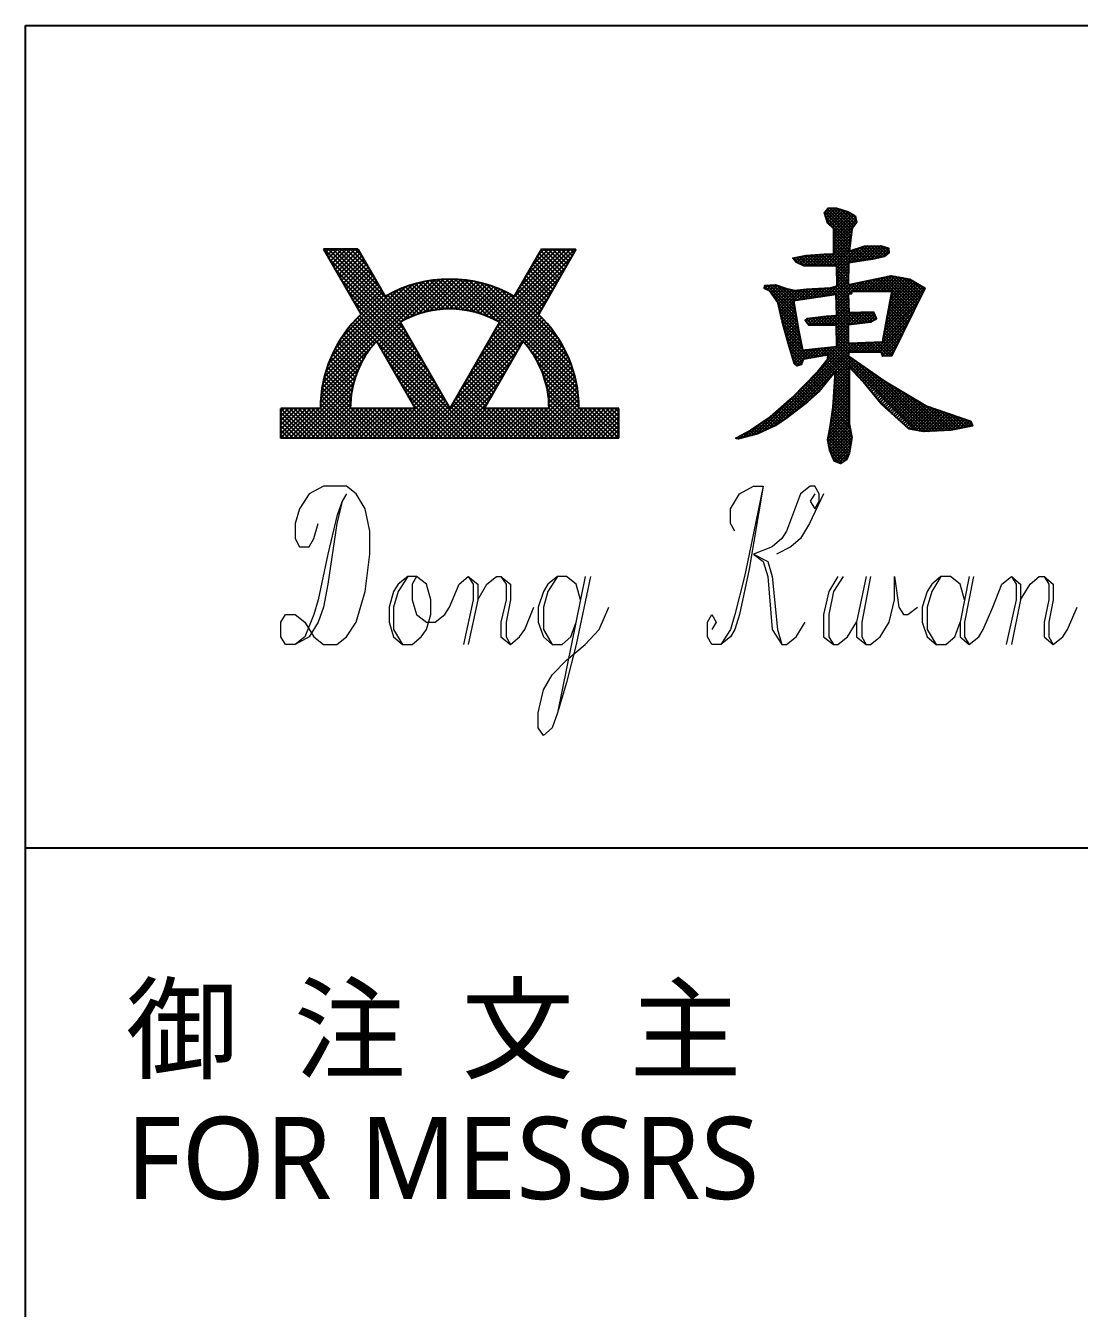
# Model space of a CAD drawing. Extents: x -58 to 229, y -23 to 183.
# Drawn here: x -48 to -15.96, y 136 to 175 of the extents above; entities that cross this region are included whole.
import ezdxf

# ---------------------------------------------------------------- set-up
doc = ezdxf.new("R2010")
doc.units = 0
doc.header["$LTSCALE"] = 0.25
doc.styles.add('한글', font='malgun.ttf')

msp = doc.modelspace()

# ---------------------------------------------------------------- linework, layer by layer
at = {"color": 7, "linetype": 'Continuous'}
for p, q in [((-48, 175), (219, 175)), ((-48, -15), (-48, 175))]:
    msp.add_line(p, q, dxfattribs=at)
at = {"color": 4, "ltscale": 100}
for p, q in [((-22.914, 168.529), (-23.702, 169.317)), ((-23.701, 169.308), (-23.563, 169.447)), ((-23.679, 169.234), (-23.466, 169.447)), ((-22.903, 168.615), (-23.658, 169.37)), ((-23.657, 169.159), (-23.369, 169.447)), ((-23.635, 169.084), (-23.289, 169.43)), ((-22.892, 168.701), (-23.615, 169.423)), ((-23.613, 169.01), (-23.215, 169.408)), ((-23.569, 168.957), (-23.14, 169.385)), ((-22.882, 168.787), (-23.541, 169.447)), ((-23.519, 168.91), (-23.066, 169.363)), ((-23.469, 168.863), (-22.991, 169.341)), ((-22.851, 168.853), (-23.445, 169.447)), ((-23.428, 168.807), (-22.928, 169.307)), ((-23.428, 168.71), (-22.866, 169.273)), ((-22.811, 168.909), (-23.348, 169.447)), ((-22.77, 168.966), (-23.211, 169.407)), ((-22.737, 169.03), (-23.073, 169.365)), ((-22.758, 169.147), (-22.905, 169.294)), ((-22.925, 168.443), (-23.664, 169.182)), ((-22.935, 168.357), (-23.623, 169.044)), ((-23.428, 168.613), (-22.804, 169.238)), ((-23.428, 168.516), (-22.764, 169.181)), ((-23.428, 168.42), (-22.749, 169.099)), ((-23.428, 168.323), (-22.735, 169.016)), ((-23.766, 167.695), (-22.911, 168.549)), ((-23.428, 168.226), (-22.884, 168.771)), ((-22.946, 168.271), (-23.428, 168.753)), ((-23.428, 168.129), (-22.898, 168.66)), ((-22.957, 168.185), (-23.428, 168.656)), ((-22.699, 167.83), (-23.428, 168.559)), ((-22.783, 167.817), (-23.428, 168.463)), ((-38.944, 168.201), (-37.802, 166.222)), ((-37.897, 168.201), (-38.944, 168.201)), ((-36.492, 165.767), (-38.926, 168.201)), ((-38.884, 168.096), (-38.779, 168.201)), ((-38.835, 168.011), (-38.645, 168.201)), ((-36.589, 165.998), (-38.792, 168.201)), ((-38.786, 167.927), (-38.512, 168.201)), ((-38.737, 167.842), (-38.378, 168.201)), ((-38.688, 167.757), (-38.244, 168.201)), ((-36.502, 166.045), (-38.659, 168.201)), ((-38.639, 167.673), (-38.111, 168.201)), ((-38.59, 167.588), (-37.977, 168.201)), ((-38.541, 167.503), (-37.878, 168.167)), ((-36.413, 166.089), (-38.525, 168.201)), ((-38.493, 167.418), (-37.829, 168.082)), ((-37.222, 167.031), (-38.391, 168.201)), ((-37.404, 167.347), (-38.258, 168.201)), ((-37.587, 167.663), (-38.124, 168.201)), ((-37.769, 167.979), (-37.991, 168.201)), ((-37.897, 168.201), (-37.07, 166.768)), ((-33.806, 166.094), (-31.698, 168.201)), ((-33.716, 166.049), (-31.565, 168.201)), ((-33.698, 165.8), (-31.298, 168.201)), ((-33.629, 166.003), (-31.431, 168.201)), ((-32.312, 168.201), (-33.14, 166.768)), ((-32.968, 167.064), (-31.832, 168.201)), ((-32.786, 167.381), (-31.966, 168.201)), ((-32.603, 167.697), (-32.099, 168.201)), ((-32.421, 168.013), (-32.233, 168.201)), ((-31.265, 168.201), (-32.407, 166.222)), ((-31.722, 167.41), (-32.386, 168.073)), ((-31.673, 167.494), (-32.337, 168.158)), ((-32.312, 168.201), (-31.265, 168.201)), ((-31.624, 167.579), (-32.246, 168.201)), ((-31.575, 167.664), (-32.113, 168.201)), ((-31.526, 167.748), (-31.979, 168.201)), ((-31.477, 167.833), (-31.845, 168.201)), ((-31.429, 167.918), (-31.712, 168.201)), ((-31.38, 168.002), (-31.578, 168.201)), ((-31.331, 168.087), (-31.445, 168.201)), ((-31.282, 168.172), (-31.311, 168.201)), ((-23.67, 167.694), (-22.925, 168.439)), ((-23.574, 167.693), (-22.939, 168.328)), ((-23.479, 167.692), (-22.953, 168.218)), ((-22.866, 167.803), (-23.428, 168.366)), ((-22.949, 167.79), (-23.428, 168.269)), ((-22.975, 167.719), (-23.428, 168.172)), ((-22.977, 167.624), (-23.428, 168.075)), ((-23.383, 167.69), (-22.913, 168.16)), ((-23.332, 167.645), (-22.768, 168.209)), ((-23.33, 167.55), (-22.623, 168.257)), ((-23.328, 167.455), (-22.484, 168.3)), ((-22.616, 167.844), (-22.928, 168.155)), ((-22.887, 167.8), (-22.384, 168.302)), ((-22.533, 167.858), (-22.855, 168.18)), ((-22.45, 167.871), (-22.782, 168.204)), ((-22.771, 167.819), (-22.285, 168.304)), ((-22.367, 167.885), (-22.71, 168.228)), ((-22.655, 167.838), (-22.186, 168.307)), ((-22.284, 167.899), (-22.637, 168.252)), ((-22.202, 167.914), (-22.565, 168.276)), ((-22.539, 167.857), (-22.087, 168.309)), ((-22.122, 167.93), (-22.491, 168.3)), ((-22.424, 167.876), (-21.989, 168.31)), ((-22.042, 167.947), (-22.396, 168.302)), ((-22.308, 167.895), (-21.916, 168.287)), ((-21.961, 167.964), (-22.302, 168.304)), ((-21.887, 167.986), (-22.207, 168.306)), ((-22.189, 167.916), (-21.842, 168.264)), ((-21.834, 168.03), (-22.113, 168.309)), ((-22.067, 167.942), (-21.769, 168.24)), ((-21.781, 168.074), (-22.018, 168.311)), ((-21.945, 167.967), (-21.759, 168.153)), ((-21.759, 168.148), (-21.889, 168.278)), ((-36.309, 165.451), (-38.787, 167.928)), ((-38.444, 167.334), (-37.78, 167.998)), ((-38.395, 167.249), (-37.731, 167.913)), ((-38.346, 167.164), (-37.682, 167.828)), ((-38.297, 167.08), (-37.633, 167.744)), ((-33.881, 165.484), (-31.403, 167.962)), ((-31.918, 167.071), (-32.581, 167.735)), ((-31.869, 167.155), (-32.533, 167.819)), ((-31.82, 167.24), (-32.484, 167.904)), ((-31.771, 167.325), (-32.435, 167.989)), ((-24.475, 167.767), (-24.643, 167.935)), ((-24.636, 167.889), (-24.577, 167.948)), ((-24.59, 167.838), (-24.455, 167.973)), ((-24.313, 167.702), (-24.563, 167.951)), ((-24.536, 167.796), (-24.333, 167.999)), ((-24.215, 167.7), (-24.482, 167.968)), ((-24.47, 167.765), (-24.22, 168.016)), ((-24.405, 167.734), (-24.116, 168.022)), ((-24.117, 167.699), (-24.402, 167.984)), ((-24.34, 167.702), (-24.013, 168.029)), ((-24.019, 167.698), (-24.322, 168.001)), ((-24.244, 167.701), (-23.909, 168.036)), ((-23.921, 167.697), (-24.238, 168.014)), ((-24.148, 167.7), (-23.805, 168.043)), ((-23.823, 167.696), (-24.148, 168.02)), ((-23.725, 167.695), (-24.057, 168.026)), ((-24.053, 167.698), (-23.703, 168.048)), ((-23.627, 167.693), (-23.966, 168.032)), ((-23.957, 167.697), (-23.606, 168.048)), ((-23.529, 167.692), (-23.875, 168.038)), ((-23.861, 167.696), (-23.509, 168.048)), ((-23.431, 167.691), (-23.784, 168.044)), ((-22.982, 167.339), (-23.692, 168.048)), ((-22.98, 167.434), (-23.595, 168.048)), ((-22.979, 167.529), (-23.498, 168.048)), ((-23.326, 167.36), (-22.975, 167.711)), ((-36.127, 165.135), (-38.604, 167.612)), ((-35.944, 164.819), (-38.422, 167.296)), ((-38.248, 166.995), (-37.584, 167.659)), ((-38.199, 166.91), (-37.535, 167.574)), ((-38.15, 166.826), (-37.486, 167.489)), ((-38.101, 166.741), (-37.437, 167.405)), ((-38.052, 166.656), (-37.389, 167.32)), ((-36.554, 166.017), (-35.281, 167.29)), ((-36.294, 166.143), (-35.144, 167.294)), ((-36.078, 166.226), (-35.011, 167.293)), ((-34.153, 166.233), (-35.212, 167.293)), ((-33.939, 166.154), (-35.08, 167.294)), ((-33.686, 166.033), (-34.943, 167.291)), ((-34.246, 164.852), (-31.768, 167.329)), ((-34.063, 165.168), (-31.586, 167.646)), ((-32.162, 166.647), (-32.826, 167.311)), ((-32.113, 166.732), (-32.777, 167.396)), ((-32.064, 166.817), (-32.728, 167.481)), ((-32.015, 166.901), (-32.679, 167.565)), ((-31.966, 166.986), (-32.63, 167.65)), ((-23.604, 166.792), (-22.981, 167.415)), ((-23.49, 166.809), (-22.982, 167.317)), ((-22.984, 167.244), (-23.331, 167.591)), ((-22.985, 167.148), (-23.329, 167.492)), ((-22.863, 166.929), (-23.327, 167.393)), ((-22.884, 166.853), (-23.325, 167.294)), ((-23.324, 167.265), (-22.977, 167.613)), ((-23.322, 167.171), (-22.979, 167.514)), ((-22.499, 166.929), (-22.132, 167.296)), ((-22.403, 166.929), (-22.009, 167.322)), ((-22.306, 166.929), (-21.887, 167.348)), ((-22.209, 166.929), (-21.764, 167.374)), ((-21.798, 166.929), (-22.159, 167.29)), ((-22.112, 166.929), (-21.655, 167.386)), ((-21.701, 166.929), (-22.08, 167.307)), ((-22.015, 166.929), (-21.572, 167.372)), ((-20.999, 166.324), (-22, 167.324)), ((-20.967, 166.388), (-21.92, 167.341)), ((-21.919, 166.929), (-21.489, 167.358)), ((-20.935, 166.453), (-21.84, 167.358)), ((-21.822, 166.929), (-21.407, 167.344)), ((-20.903, 166.518), (-21.76, 167.375)), ((-21.725, 166.929), (-21.324, 167.33)), ((-21.684, 166.777), (-21.158, 167.302)), ((-20.871, 166.583), (-21.679, 167.39)), ((-21.661, 166.896), (-21.241, 167.316)), ((-20.839, 166.647), (-21.562, 167.371)), ((-20.807, 166.712), (-21.445, 167.351)), ((-20.775, 166.777), (-21.329, 167.331)), ((-20.743, 166.842), (-21.212, 167.311)), ((-39.007, 163.832), (-35.572, 167.266)), ((-38.985, 163.987), (-35.728, 167.244)), ((-38.955, 164.151), (-35.891, 167.215)), ((-38.916, 164.324), (-36.064, 167.175)), ((-38.864, 164.509), (-36.249, 167.124)), ((-38.797, 164.709), (-36.45, 167.057)), ((-38.708, 164.931), (-36.672, 166.968)), ((-35.762, 164.502), (-38.239, 166.98)), ((-38.004, 166.571), (-37.34, 167.235)), ((-37.955, 166.487), (-37.291, 167.151)), ((-37.906, 166.402), (-37.242, 167.066)), ((-37.857, 166.317), (-37.193, 166.981)), ((-37.319, 165.386), (-35.424, 167.281)), ((-36.031, 166.242), (-36.731, 166.942)), ((-35.929, 166.273), (-36.639, 166.982)), ((-35.823, 166.301), (-36.544, 167.021)), ((-35.714, 166.325), (-36.447, 167.058)), ((-35.601, 166.346), (-36.348, 167.092)), ((-35.485, 166.363), (-36.246, 167.125)), ((-35.364, 166.376), (-36.143, 167.154)), ((-35.239, 166.384), (-36.037, 167.182)), ((-35.108, 166.387), (-35.928, 167.207)), ((-35.886, 166.284), (-34.883, 167.288)), ((-34.972, 166.384), (-35.816, 167.229)), ((-35.711, 166.326), (-34.758, 167.279)), ((-34.828, 166.374), (-35.702, 167.248)), ((-34.677, 166.357), (-35.585, 167.265)), ((-35.549, 166.354), (-34.637, 167.266)), ((-34.516, 166.329), (-35.464, 167.278)), ((-35.397, 166.373), (-34.519, 167.25)), ((-34.343, 166.289), (-35.34, 167.287)), ((-35.252, 166.384), (-34.405, 167.231)), ((-35.115, 166.387), (-34.293, 167.209)), ((-34.984, 166.385), (-34.184, 167.185)), ((-34.858, 166.377), (-34.078, 167.157)), ((-32.896, 165.377), (-34.801, 167.282)), ((-34.737, 166.365), (-33.974, 167.128)), ((-31.201, 163.816), (-34.653, 167.268)), ((-34.62, 166.348), (-33.872, 167.096)), ((-34.507, 166.327), (-33.773, 167.061)), ((-31.222, 163.97), (-34.499, 167.247)), ((-34.428, 164.536), (-31.951, 167.013)), ((-34.398, 166.303), (-33.676, 167.025)), ((-31.251, 164.133), (-34.336, 167.218)), ((-34.291, 166.276), (-33.581, 166.986)), ((-34.189, 166.245), (-33.488, 166.946)), ((-31.289, 164.305), (-34.164, 167.18)), ((-34.089, 166.211), (-33.397, 166.903)), ((-31.339, 164.488), (-33.981, 167.13)), ((-31.404, 164.687), (-33.782, 167.065)), ((-31.49, 164.907), (-33.562, 166.979)), ((-32.358, 166.308), (-33.022, 166.972)), ((-32.309, 166.393), (-32.973, 167.057)), ((-32.26, 166.478), (-32.924, 167.142)), ((-32.211, 166.563), (-32.875, 167.226)), ((-25.396, 166.945), (-25.525, 167.074)), ((-25.522, 167.004), (-25.418, 167.108)), ((-24.577, 166.224), (-25.46, 167.106)), ((-25.456, 166.973), (-25.317, 167.112)), ((-25.389, 166.942), (-25.216, 167.115)), ((-24.597, 166.34), (-25.367, 167.11)), ((-24.557, 166.107), (-25.353, 166.903)), ((-25.344, 166.891), (-25.139, 167.096)), ((-25.304, 166.834), (-25.066, 167.072)), ((-24.617, 166.457), (-25.273, 167.113)), ((-25.264, 166.777), (-24.994, 167.048)), ((-25.224, 166.721), (-24.921, 167.024)), ((-25.184, 166.664), (-24.848, 167)), ((-24.637, 166.574), (-25.17, 167.107)), ((-25.144, 166.608), (-24.769, 166.982)), ((-25.109, 166.545), (-24.689, 166.965)), ((-25.092, 166.466), (-24.609, 166.948)), ((-25.074, 166.387), (-24.501, 166.96)), ((-25.057, 166.307), (-24.393, 166.971)), ((-24.61, 166.643), (-25.025, 167.058)), ((-24.525, 166.656), (-24.88, 167.01)), ((-24.441, 166.668), (-24.751, 166.978)), ((-24.357, 166.681), (-24.628, 166.952)), ((-24.626, 166.641), (-24.286, 166.981)), ((-24.273, 166.693), (-24.536, 166.956)), ((-24.513, 166.658), (-24.181, 166.989)), ((-24.188, 166.706), (-24.448, 166.965)), ((-24.399, 166.675), (-24.078, 166.996)), ((-24.104, 166.718), (-24.36, 166.974)), ((-24.285, 166.691), (-23.974, 167.003)), ((-24.02, 166.731), (-24.272, 166.983)), ((-23.935, 166.743), (-24.181, 166.989)), ((-24.172, 166.708), (-23.871, 167.009)), ((-23.851, 166.756), (-24.09, 166.995)), ((-24.058, 166.725), (-23.767, 167.016)), ((-23.767, 166.768), (-23.999, 167.001)), ((-23.945, 166.742), (-23.664, 167.023)), ((-23.682, 166.781), (-23.909, 167.007)), ((-23.831, 166.759), (-23.56, 167.029)), ((-23.598, 166.793), (-23.818, 167.013)), ((-23.514, 166.806), (-23.727, 167.019)), ((-23.717, 166.775), (-23.437, 167.056)), ((-23.429, 166.818), (-23.636, 167.025)), ((-22.964, 166.45), (-23.545, 167.03)), ((-22.967, 166.55), (-23.465, 167.047)), ((-22.97, 166.649), (-23.391, 167.07)), ((-23.377, 166.826), (-22.984, 167.218)), ((-23.348, 166.758), (-22.986, 167.12)), ((-23.346, 166.663), (-22.868, 167.141)), ((-23.344, 166.568), (-22.745, 167.167)), ((-22.976, 166.849), (-23.323, 167.196)), ((-22.973, 166.749), (-23.321, 167.097)), ((-22.962, 166.853), (-22.623, 167.193)), ((-22.766, 166.929), (-22.959, 167.122)), ((-22.669, 166.929), (-22.879, 167.139)), ((-22.572, 166.929), (-22.799, 167.156)), ((-22.79, 166.929), (-22.5, 167.219)), ((-22.475, 166.929), (-22.719, 167.172)), ((-22.693, 166.929), (-22.377, 167.245)), ((-22.379, 166.929), (-22.639, 167.189)), ((-22.596, 166.929), (-22.255, 167.27)), ((-22.282, 166.929), (-22.559, 167.206)), ((-22.185, 166.929), (-22.479, 167.223)), ((-22.088, 166.929), (-22.399, 167.24)), ((-21.991, 166.929), (-22.319, 167.257)), ((-21.895, 166.929), (-22.239, 167.274)), ((-21.866, 165.82), (-20.661, 167.025)), ((-21.843, 165.94), (-20.722, 167.06)), ((-21.82, 166.059), (-20.783, 167.096)), ((-21.797, 166.179), (-20.844, 167.132)), ((-21.775, 166.298), (-20.905, 167.168)), ((-21.752, 166.418), (-20.966, 167.204)), ((-21.729, 166.538), (-21.027, 167.24)), ((-21.706, 166.657), (-21.088, 167.276)), ((-20.711, 166.907), (-21.07, 167.265)), ((-20.679, 166.971), (-20.834, 167.126)), ((-38.586, 165.188), (-36.928, 166.845)), ((-38.397, 165.51), (-37.095, 166.812)), ((-35.579, 164.186), (-38.057, 166.664)), ((-37.808, 166.233), (-37.144, 166.897)), ((-36.322, 166.131), (-36.998, 166.808)), ((-36.228, 166.171), (-36.911, 166.854)), ((-36.131, 166.208), (-36.822, 166.899)), ((-34.611, 164.22), (-32.133, 166.697)), ((-33.992, 166.175), (-33.307, 166.859)), ((-33.897, 166.136), (-33.22, 166.813)), ((-31.608, 165.158), (-33.31, 166.861)), ((-31.787, 165.471), (-33.119, 166.803)), ((-32.407, 166.224), (-33.07, 166.888)), ((-24.538, 165.991), (-25.114, 166.567)), ((-25.039, 166.228), (-24.645, 166.622)), ((-25.021, 166.149), (-24.631, 166.539)), ((-23.626, 165.899), (-22.968, 166.557)), ((-22.961, 166.35), (-23.347, 166.736)), ((-22.659, 165.951), (-23.346, 166.638)), ((-22.745, 165.94), (-23.344, 166.539)), ((-23.343, 166.473), (-22.976, 166.839)), ((-23.341, 166.378), (-22.973, 166.745)), ((-23.339, 166.283), (-22.97, 166.651)), ((-21.911, 165.581), (-20.833, 166.659)), ((-21.889, 165.7), (-20.738, 166.851)), ((-21.159, 166), (-21.724, 166.565)), ((-21.127, 166.064), (-21.708, 166.646)), ((-21.095, 166.129), (-21.693, 166.727)), ((-21.063, 166.194), (-21.677, 166.809)), ((-21.031, 166.259), (-21.662, 166.89)), ((-35.397, 163.87), (-37.874, 166.348)), ((-35.214, 163.554), (-37.843, 166.183)), ((-35.972, 162.457), (-32.306, 166.123)), ((-34.976, 163.587), (-32.374, 166.19)), ((-34.793, 163.904), (-32.316, 166.381)), ((-24.518, 165.874), (-25.087, 166.443)), ((-24.498, 165.757), (-25.059, 166.318)), ((-24.474, 165.637), (-25.031, 166.194)), ((-25.004, 166.07), (-24.617, 166.457)), ((-24.985, 165.992), (-24.603, 166.374)), ((-24.964, 165.916), (-24.589, 166.291)), ((-24.943, 165.84), (-24.575, 166.209)), ((-24.923, 165.764), (-24.561, 166.126)), ((-24.193, 165.912), (-23.979, 166.127)), ((-24.11, 165.899), (-23.869, 166.14)), ((-24.014, 165.899), (-23.758, 166.154)), ((-23.768, 165.899), (-23.994, 166.125)), ((-23.917, 165.899), (-23.648, 166.167)), ((-23.671, 165.899), (-23.908, 166.135)), ((-23.575, 165.899), (-23.822, 166.146)), ((-23.82, 165.899), (-23.544, 166.175)), ((-23.478, 165.899), (-23.736, 166.157)), ((-23.723, 165.899), (-23.44, 166.182)), ((-23.381, 165.899), (-23.649, 166.167)), ((-22.976, 165.591), (-23.559, 166.173)), ((-23.53, 165.899), (-22.965, 166.463)), ((-22.976, 165.688), (-23.469, 166.18)), ((-23.433, 165.899), (-22.962, 166.369)), ((-22.976, 165.784), (-23.379, 166.187)), ((-23.343, 165.891), (-22.959, 166.275)), ((-22.831, 165.929), (-23.342, 166.44)), ((-23.342, 165.699), (-22.77, 166.271)), ((-23.342, 165.795), (-22.87, 166.268)), ((-23.341, 165.604), (-22.67, 166.275)), ((-22.916, 165.918), (-23.34, 166.342)), ((-22.976, 165.881), (-23.338, 166.243)), ((-22.931, 165.916), (-22.57, 166.277)), ((-22.574, 165.962), (-22.879, 166.268)), ((-22.82, 165.93), (-22.472, 166.279)), ((-22.488, 165.973), (-22.785, 166.271)), ((-22.709, 165.945), (-22.374, 166.28)), ((-22.402, 165.984), (-22.692, 166.274)), ((-22.598, 165.959), (-22.275, 166.282)), ((-22.316, 165.995), (-22.598, 166.277)), ((-22.251, 166.027), (-22.502, 166.278)), ((-22.487, 165.973), (-22.198, 166.262)), ((-22.191, 166.064), (-22.407, 166.28)), ((-22.376, 165.988), (-22.168, 166.195)), ((-22.13, 166.1), (-22.312, 166.281)), ((-22.226, 165.072), (-21.022, 166.276)), ((-22.222, 166.045), (-22.138, 166.129)), ((-22.201, 166.267), (-22.216, 166.283)), ((-21.934, 165.461), (-20.928, 166.468)), ((-21.319, 165.676), (-21.801, 166.158)), ((-21.287, 165.741), (-21.786, 166.239)), ((-21.255, 165.805), (-21.77, 166.321)), ((-21.223, 165.87), (-21.755, 166.402)), ((-21.191, 165.935), (-21.739, 166.483)), ((-37.572, 165.11), (-38.221, 165.759)), ((-37.516, 165.188), (-38.162, 165.834)), ((-37.457, 165.263), (-38.101, 165.907)), ((-37.396, 165.335), (-38.039, 165.978)), ((-34.385, 162.457), (-37.975, 166.048)), ((-34.251, 162.457), (-37.91, 166.116)), ((-37.27, 165.301), (-36.606, 165.965)), ((-37.221, 165.216), (-36.557, 165.88)), ((-37.172, 165.132), (-36.508, 165.796)), ((-36.616, 165.982), (-35.105, 163.364)), ((-35.839, 162.457), (-32.241, 166.055)), ((-33.593, 165.982), (-35.105, 163.364)), ((-33.042, 165.123), (-33.706, 165.787)), ((-32.993, 165.207), (-33.657, 165.871)), ((-32.944, 165.292), (-33.608, 165.956)), ((-32.819, 165.343), (-32.177, 165.986)), ((-32.759, 165.27), (-32.115, 165.914)), ((-32.7, 165.196), (-32.054, 165.841)), ((-32.643, 165.119), (-31.995, 165.767)), ((-24.45, 165.516), (-25.004, 166.069)), ((-24.426, 165.395), (-24.97, 165.939)), ((-24.402, 165.274), (-24.934, 165.806)), ((-24.902, 165.688), (-24.547, 166.043)), ((-24.881, 165.612), (-24.533, 165.96)), ((-24.86, 165.536), (-24.518, 165.878)), ((-24.84, 165.46), (-24.504, 165.795)), ((-24.281, 166.018), (-24.2, 166.099)), ((-24.058, 165.899), (-24.24, 166.08)), ((-24.237, 165.965), (-24.09, 166.113)), ((-23.962, 165.899), (-24.167, 166.103)), ((-23.865, 165.899), (-24.08, 166.114)), ((-22.976, 165.494), (-23.343, 165.861)), ((-22.976, 165.397), (-23.342, 165.763)), ((-23.34, 165.508), (-22.976, 165.871)), ((-23.339, 165.412), (-22.976, 165.774)), ((-22.13, 165.072), (-21.117, 166.085)), ((-22.033, 165.072), (-21.212, 165.894)), ((-21.479, 165.352), (-21.879, 165.752)), ((-21.447, 165.417), (-21.863, 165.833)), ((-21.415, 165.482), (-21.848, 165.914)), ((-21.383, 165.546), (-21.832, 165.995)), ((-21.351, 165.611), (-21.817, 166.077)), ((-37.821, 164.691), (-38.49, 165.36)), ((-37.776, 164.78), (-38.439, 165.443)), ((-37.728, 164.866), (-38.387, 165.525)), ((-37.678, 164.95), (-38.333, 165.604)), ((-37.626, 165.031), (-38.278, 165.682)), ((-37.332, 165.408), (-36.152, 163.364)), ((-37.123, 165.047), (-36.459, 165.711)), ((-37.074, 164.962), (-36.411, 165.626)), ((-37.026, 164.878), (-36.362, 165.541)), ((-36.977, 164.793), (-36.313, 165.457)), ((-36.928, 164.708), (-36.264, 165.372)), ((-32.877, 165.408), (-34.058, 163.364)), ((-33.287, 164.699), (-33.951, 165.363)), ((-33.238, 164.784), (-33.902, 165.448)), ((-33.189, 164.869), (-33.853, 165.533)), ((-33.14, 164.953), (-33.804, 165.617)), ((-33.091, 165.038), (-33.755, 165.702)), ((-32.589, 165.04), (-31.938, 165.691)), ((-32.536, 164.958), (-31.882, 165.613)), ((-32.486, 164.875), (-31.828, 165.533)), ((-32.439, 164.789), (-31.775, 165.452)), ((-32.393, 164.701), (-31.725, 165.369)), ((-25.787, 162.577), (-22.976, 165.387)), ((-25.433, 162.737), (-22.83, 165.34)), ((-25.248, 162.826), (-22.729, 165.344)), ((-24.377, 165.153), (-24.898, 165.673)), ((-24.205, 164.884), (-24.861, 165.54)), ((-24.288, 164.87), (-24.825, 165.407)), ((-24.819, 165.384), (-24.489, 165.713)), ((-24.797, 165.309), (-24.473, 165.632)), ((-24.775, 165.234), (-24.457, 165.552)), ((-24.753, 165.16), (-24.441, 165.471)), ((-24.73, 165.085), (-24.425, 165.39)), ((-23.672, 164.788), (-22.976, 165.484)), ((-23.599, 164.958), (-22.976, 165.581)), ((-22.748, 165.072), (-23.341, 165.665)), ((-22.845, 165.072), (-23.34, 165.568)), ((-22.942, 165.072), (-23.34, 165.47)), ((-22.974, 165.008), (-23.339, 165.372)), ((-23.338, 165.32), (-22.976, 165.682)), ((-22.904, 165.072), (-22.629, 165.348)), ((-22.555, 165.072), (-22.822, 165.34)), ((-22.807, 165.072), (-22.528, 165.352)), ((-22.458, 165.072), (-22.729, 165.344)), ((-22.71, 165.072), (-22.427, 165.355)), ((-22.361, 165.072), (-22.636, 165.347)), ((-22.614, 165.072), (-22.326, 165.359)), ((-22.264, 165.072), (-22.543, 165.351)), ((-22.517, 165.072), (-22.226, 165.363)), ((-22.168, 165.072), (-22.45, 165.355)), ((-22.42, 165.072), (-22.125, 165.367)), ((-22.071, 165.072), (-22.357, 165.358)), ((-22.323, 165.072), (-22.024, 165.371)), ((-21.974, 165.072), (-22.264, 165.362)), ((-21.765, 164.96), (-22.17, 165.366)), ((-21.671, 164.963), (-22.077, 165.369)), ((-21.639, 165.028), (-21.984, 165.373)), ((-21.962, 165.046), (-21.306, 165.702)), ((-21.94, 164.972), (-21.401, 165.511)), ((-21.607, 165.093), (-21.937, 165.422)), ((-21.575, 165.158), (-21.925, 165.508)), ((-21.543, 165.222), (-21.91, 165.589)), ((-21.511, 165.287), (-21.894, 165.67)), ((-39.021, 163.683), (-37.512, 165.193)), ((-37.975, 164.311), (-38.673, 165.009)), ((-37.941, 164.41), (-38.63, 165.1)), ((-37.903, 164.507), (-38.585, 165.188)), ((-37.863, 164.6), (-38.538, 165.275)), ((-34.518, 162.457), (-37.144, 165.084)), ((-36.879, 164.623), (-36.215, 165.287)), ((-36.83, 164.539), (-36.166, 165.203)), ((-36.781, 164.454), (-36.117, 165.118)), ((-36.732, 164.369), (-36.068, 165.033)), ((-35.705, 162.457), (-33.046, 165.117)), ((-33.482, 164.36), (-34.146, 165.024)), ((-33.433, 164.445), (-34.097, 165.109)), ((-33.385, 164.53), (-34.048, 165.194)), ((-33.336, 164.615), (-34, 165.278)), ((-31.187, 163.668), (-32.657, 165.139)), ((-32.35, 164.61), (-31.676, 165.284)), ((-32.31, 164.517), (-31.629, 165.198)), ((-32.272, 164.421), (-31.584, 165.109)), ((-32.237, 164.322), (-31.54, 165.019)), ((-25.618, 162.648), (-22.931, 165.336)), ((-24.985, 162.991), (-22.974, 165.002)), ((-24.364, 164.849), (-24.785, 165.27)), ((-24.391, 164.779), (-24.745, 165.133)), ((-24.708, 165.01), (-24.409, 165.31)), ((-24.418, 164.709), (-24.704, 164.995)), ((-24.686, 164.936), (-24.393, 165.229)), ((-24.664, 164.861), (-24.377, 165.148)), ((-24.642, 164.786), (-24.283, 165.145)), ((-24.614, 164.717), (-24.175, 165.156)), ((-24.562, 164.673), (-24.068, 165.167)), ((-24.123, 164.898), (-24.362, 165.137)), ((-24.04, 164.912), (-24.274, 165.146)), ((-24.264, 164.874), (-23.96, 165.178)), ((-23.958, 164.926), (-24.186, 165.155)), ((-24.147, 164.894), (-23.852, 165.189)), ((-23.875, 164.941), (-24.098, 165.164)), ((-24.03, 164.914), (-23.745, 165.2)), ((-23.792, 164.955), (-24.01, 165.173)), ((-23.71, 164.969), (-23.922, 165.182)), ((-23.913, 164.934), (-23.637, 165.21)), ((-23.627, 164.983), (-23.834, 165.191)), ((-23.796, 164.954), (-23.529, 165.221)), ((-22.962, 164.415), (-23.747, 165.199)), ((-23.68, 164.974), (-23.422, 165.232)), ((-22.962, 164.512), (-23.659, 165.208)), ((-22.962, 164.318), (-23.599, 164.955)), ((-22.962, 164.608), (-23.571, 165.217)), ((-20.964, 162.708), (-23.483, 165.226)), ((-20.845, 162.685), (-23.395, 165.235)), ((-20.726, 162.662), (-23.338, 165.275)), ((-22.652, 165.072), (-22.915, 165.336)), ((-21.858, 164.956), (-21.968, 165.066)), ((-21.859, 164.956), (-21.495, 165.319)), ((-21.757, 164.961), (-21.59, 165.128)), ((-39.03, 163.541), (-37.757, 164.814)), ((-38.083, 163.884), (-38.826, 164.627)), ((-38.061, 163.996), (-38.791, 164.726)), ((-38.036, 164.104), (-38.754, 164.823)), ((-38.007, 164.209), (-38.715, 164.917)), ((-34.652, 162.457), (-36.962, 164.767)), ((-36.683, 164.285), (-36.019, 164.949)), ((-36.634, 164.2), (-35.97, 164.864)), ((-36.585, 164.115), (-35.922, 164.779)), ((-36.537, 164.031), (-35.873, 164.694)), ((-36.488, 163.946), (-35.824, 164.61)), ((-35.572, 162.457), (-33.228, 164.801)), ((-33.727, 163.937), (-34.391, 164.601)), ((-33.678, 164.022), (-34.342, 164.686)), ((-33.629, 164.106), (-34.293, 164.77)), ((-33.58, 164.191), (-34.244, 164.855)), ((-33.531, 164.276), (-34.195, 164.94)), ((-31.178, 163.526), (-32.436, 164.783)), ((-32.206, 164.22), (-31.499, 164.927)), ((-32.177, 164.116), (-31.46, 164.833)), ((-32.151, 164.008), (-31.422, 164.736)), ((-32.129, 163.896), (-31.387, 164.638)), ((-24.483, 164.677), (-24.663, 164.858)), ((-24.617, 163.263), (-22.946, 164.933)), ((-24.446, 164.692), (-24.411, 164.727)), ((-23.529, 164.304), (-23.823, 164.598)), ((-23.483, 164.356), (-23.78, 164.652)), ((-23.438, 164.407), (-23.737, 164.706)), ((-23.393, 164.459), (-23.694, 164.76)), ((-22.962, 164.125), (-23.652, 164.814)), ((-22.962, 164.221), (-23.608, 164.867)), ((-23.387, 164.202), (-22.776, 164.813)), ((-23.381, 164.305), (-22.833, 164.853)), ((-23.374, 164.409), (-22.889, 164.893)), ((-22.913, 164.579), (-22.719, 164.773)), ((-22.866, 164.529), (-22.662, 164.733)), ((-22.819, 164.479), (-22.605, 164.694)), ((-20.629, 162.662), (-22.789, 164.823)), ((-22.772, 164.43), (-22.548, 164.654)), ((-22.725, 164.38), (-22.492, 164.614)), ((-22.678, 164.33), (-22.435, 164.574)), ((-20.537, 162.667), (-22.463, 164.594)), ((-39.847, 162.457), (-37.967, 164.337)), ((-39.034, 163.403), (-37.884, 164.554)), ((-37.19, 162.457), (-38.942, 164.21)), ((-38.123, 163.524), (-38.917, 164.318)), ((-38.114, 163.649), (-38.889, 164.423)), ((-38.1, 163.768), (-38.859, 164.527)), ((-34.785, 162.457), (-36.779, 164.451)), ((-36.439, 163.861), (-35.775, 164.525)), ((-36.39, 163.777), (-35.726, 164.44)), ((-36.341, 163.692), (-35.677, 164.356)), ((-36.292, 163.607), (-35.628, 164.271)), ((-36.243, 163.522), (-35.579, 164.186)), ((-35.438, 162.457), (-33.411, 164.485)), ((-33.971, 163.514), (-34.635, 164.177)), ((-33.922, 163.598), (-34.586, 164.262)), ((-33.874, 163.683), (-34.537, 164.347)), ((-33.825, 163.768), (-34.489, 164.431)), ((-33.776, 163.852), (-34.44, 164.516)), ((-30.243, 162.457), (-32.315, 164.529)), ((-30.377, 162.457), (-32.236, 164.316)), ((-32.111, 163.781), (-31.354, 164.537)), ((-32.096, 163.661), (-31.323, 164.434)), ((-32.087, 163.537), (-31.295, 164.329)), ((-32.082, 163.409), (-31.269, 164.221)), ((-23.874, 163.875), (-24.194, 164.195)), ((-23.83, 163.928), (-24.146, 164.244)), ((-23.787, 163.982), (-24.098, 164.293)), ((-23.744, 164.035), (-24.05, 164.341)), ((-23.701, 164.089), (-24.002, 164.39)), ((-23.658, 164.143), (-23.954, 164.439)), ((-23.615, 164.197), (-23.909, 164.49)), ((-23.572, 164.25), (-23.866, 164.544)), ((-23.415, 163.787), (-22.962, 164.24)), ((-23.408, 163.891), (-22.962, 164.337)), ((-23.401, 163.994), (-22.962, 164.433)), ((-23.394, 164.098), (-22.962, 164.53)), ((-22.962, 163.834), (-23.384, 164.256)), ((-22.962, 163.931), (-23.378, 164.347)), ((-22.962, 164.028), (-23.372, 164.438)), ((-22.631, 164.281), (-22.378, 164.534)), ((-22.584, 164.231), (-22.321, 164.494)), ((-22.537, 164.181), (-22.264, 164.454)), ((-22.493, 164.129), (-22.207, 164.414)), ((-22.449, 164.075), (-22.151, 164.374)), ((-22.405, 164.022), (-22.094, 164.334)), ((-22.362, 163.969), (-22.037, 164.294)), ((-22.318, 163.916), (-21.98, 164.254)), ((-22.274, 163.863), (-21.923, 164.214)), ((-22.231, 163.81), (-21.865, 164.175)), ((-20.445, 162.673), (-22.138, 164.365)), ((-39.713, 162.457), (-38.025, 164.145)), ((-39.579, 162.457), (-38.066, 163.971)), ((-39.446, 162.457), (-38.095, 163.808)), ((-37.591, 162.457), (-39.002, 163.868)), ((-37.457, 162.457), (-38.985, 163.985)), ((-37.324, 162.457), (-38.965, 164.099)), ((-37.041, 162.457), (-35.482, 164.017)), ((-36.907, 162.457), (-35.433, 163.932)), ((-36.774, 162.457), (-35.384, 163.848)), ((-34.919, 162.457), (-36.597, 164.135)), ((-35.053, 162.457), (-36.415, 163.819)), ((-36.194, 163.438), (-35.53, 164.102)), ((-35.304, 162.457), (-33.593, 164.169)), ((-35.171, 162.457), (-33.776, 163.852)), ((-33.45, 162.457), (-34.831, 163.839)), ((-33.316, 162.457), (-34.782, 163.923)), ((-33.182, 162.457), (-34.733, 164.008)), ((-34.02, 163.429), (-34.684, 164.093)), ((-32.9, 162.457), (-31.246, 164.111)), ((-32.766, 162.457), (-31.226, 163.997)), ((-32.632, 162.457), (-31.209, 163.881)), ((-30.51, 162.457), (-32.179, 164.126)), ((-30.644, 162.457), (-32.14, 163.953)), ((-30.778, 162.457), (-32.112, 163.792)), ((-24.291, 163.518), (-24.578, 163.805)), ((-24.237, 163.56), (-24.53, 163.854)), ((-24.185, 163.605), (-24.482, 163.902)), ((-24.133, 163.65), (-24.434, 163.951)), ((-24.081, 163.695), (-24.386, 164)), ((-24.029, 163.74), (-24.338, 164.049)), ((-23.977, 163.785), (-24.29, 164.098)), ((-23.926, 163.83), (-24.242, 164.146)), ((-24.131, 163.652), (-23.731, 164.051)), ((-23.445, 163.37), (-22.962, 163.853)), ((-23.435, 163.476), (-22.962, 163.949)), ((-23.428, 163.58), (-22.962, 164.046)), ((-23.422, 163.684), (-22.962, 164.143)), ((-22.962, 163.35), (-23.414, 163.802)), ((-22.962, 163.447), (-23.408, 163.893)), ((-22.962, 163.544), (-23.402, 163.983)), ((-22.962, 163.641), (-23.396, 164.074)), ((-22.962, 163.737), (-23.39, 164.165)), ((-22.187, 163.757), (-21.804, 164.14)), ((-22.143, 163.703), (-21.743, 164.104)), ((-22.1, 163.65), (-21.682, 164.068)), ((-22.056, 163.597), (-21.621, 164.032)), ((-22.012, 163.544), (-21.561, 163.996)), ((-21.967, 163.493), (-21.5, 163.96)), ((-21.916, 163.447), (-21.439, 163.924)), ((-21.866, 163.401), (-21.378, 163.888)), ((-20.354, 162.678), (-21.832, 164.156)), ((-21.815, 163.354), (-21.317, 163.852)), ((-21.764, 163.308), (-21.256, 163.816)), ((-21.714, 163.262), (-21.195, 163.78)), ((-20.262, 162.683), (-21.596, 164.017)), ((-20.171, 162.688), (-21.36, 163.877)), ((-39.312, 162.457), (-38.113, 163.656)), ((-39.179, 162.457), (-38.124, 163.512)), ((-37.992, 162.457), (-39.032, 163.498)), ((-37.858, 162.457), (-39.026, 163.625)), ((-37.725, 162.457), (-39.016, 163.748)), ((-36.64, 162.457), (-35.335, 163.763)), ((-36.507, 162.457), (-35.286, 163.678)), ((-36.373, 162.457), (-35.237, 163.593)), ((-36.239, 162.457), (-35.188, 163.509)), ((-35.186, 162.457), (-36.232, 163.503)), ((-36.106, 162.457), (-35.139, 163.424)), ((-34.118, 162.457), (-35.075, 163.415)), ((-35.037, 162.457), (-33.958, 163.536)), ((-33.984, 162.457), (-35.026, 163.5)), ((-33.85, 162.457), (-34.977, 163.585)), ((-33.717, 162.457), (-34.929, 163.669)), ((-33.583, 162.457), (-34.88, 163.754)), ((-32.499, 162.457), (-31.195, 163.761)), ((-32.365, 162.457), (-31.184, 163.638)), ((-32.232, 162.457), (-31.178, 163.511)), ((-30.911, 162.457), (-32.094, 163.641)), ((-31.045, 162.457), (-32.085, 163.497)), ((-24.78, 163.135), (-25.035, 163.391)), ((-24.725, 163.178), (-24.983, 163.436)), ((-24.671, 163.22), (-24.932, 163.481)), ((-24.617, 163.263), (-24.88, 163.526)), ((-24.563, 163.305), (-24.829, 163.571)), ((-24.508, 163.348), (-24.777, 163.616)), ((-24.454, 163.39), (-24.725, 163.662)), ((-24.4, 163.433), (-24.674, 163.707)), ((-24.346, 163.475), (-24.626, 163.756)), ((-23.514, 162.913), (-22.962, 163.466)), ((-23.497, 163.027), (-22.962, 163.562)), ((-23.479, 163.142), (-22.962, 163.659)), ((-23.462, 163.256), (-22.962, 163.756)), ((-22.962, 162.963), (-23.438, 163.439)), ((-22.962, 163.06), (-23.432, 163.529)), ((-22.962, 163.157), (-23.426, 163.62)), ((-22.962, 163.253), (-23.42, 163.711)), ((-21.695, 163.245), (-22.095, 163.645)), ((-21.663, 163.216), (-21.135, 163.744)), ((-21.613, 163.169), (-21.074, 163.708)), ((-21.562, 163.123), (-21.013, 163.672)), ((-21.512, 163.077), (-20.952, 163.637)), ((-21.461, 163.031), (-20.891, 163.601)), ((-21.41, 162.985), (-20.83, 163.565)), ((-21.36, 162.938), (-20.769, 163.529)), ((-21.309, 162.892), (-20.708, 163.493)), ((-21.259, 162.846), (-20.648, 163.457)), ((-21.208, 162.8), (-20.579, 163.429)), ((-21.158, 162.753), (-20.507, 163.404)), ((-20.079, 162.694), (-21.123, 163.738)), ((-19.988, 162.699), (-20.887, 163.598)), ((-19.896, 162.704), (-20.651, 163.459)), ((-19.812, 162.717), (-20.496, 163.401)), ((-40.247, 162.457), (-39.34, 163.364)), ((-40.244, 162.862), (-39.741, 163.364)), ((-40.244, 162.995), (-39.875, 163.364)), ((-40.244, 163.129), (-40.008, 163.364)), ((-40.244, 163.263), (-40.142, 163.364)), ((-39.034, 163.364), (-40.244, 163.364)), ((-40.244, 162.457), (-40.244, 163.364)), ((-40.244, 162.595), (-39.474, 163.364)), ((-40.244, 162.728), (-39.608, 163.364)), ((-39.461, 162.457), (-40.244, 163.24)), ((-39.595, 162.457), (-40.244, 163.106)), ((-39.328, 162.457), (-40.235, 163.364)), ((-40.114, 162.457), (-39.207, 163.364)), ((-39.194, 162.457), (-40.101, 163.364)), ((-39.98, 162.457), (-39.073, 163.364)), ((-39.06, 162.457), (-39.967, 163.364)), ((-38.927, 162.457), (-39.834, 163.364)), ((-38.793, 162.457), (-39.7, 163.364)), ((-38.66, 162.457), (-39.567, 163.364)), ((-38.526, 162.457), (-39.433, 163.364)), ((-38.393, 162.457), (-39.299, 163.364)), ((-38.259, 162.457), (-39.166, 163.364)), ((-39.045, 162.457), (-38.138, 163.364)), ((-38.125, 162.457), (-39.032, 163.364)), ((-38.911, 162.457), (-38.004, 163.364)), ((-38.778, 162.457), (-37.871, 163.364)), ((-38.644, 162.457), (-37.737, 163.364)), ((-38.511, 162.457), (-37.604, 163.364)), ((-38.377, 162.457), (-37.47, 163.364)), ((-38.243, 162.457), (-37.337, 163.364)), ((-36.152, 163.364), (-38.128, 163.364)), ((-38.11, 162.457), (-37.203, 163.364)), ((-37.976, 162.457), (-37.069, 163.364)), ((-37.057, 162.457), (-37.963, 163.364)), ((-37.843, 162.457), (-36.936, 163.364)), ((-36.923, 162.457), (-37.83, 163.364)), ((-37.709, 162.457), (-36.802, 163.364)), ((-36.789, 162.457), (-37.696, 163.364)), ((-37.575, 162.457), (-36.669, 163.364)), ((-36.656, 162.457), (-37.563, 163.364)), ((-37.442, 162.457), (-36.535, 163.364)), ((-36.522, 162.457), (-37.429, 163.364)), ((-37.308, 162.457), (-36.401, 163.364)), ((-36.389, 162.457), (-37.295, 163.364)), ((-37.175, 162.457), (-36.268, 163.364)), ((-36.255, 162.457), (-37.162, 163.364)), ((-36.121, 162.457), (-37.028, 163.364)), ((-35.988, 162.457), (-36.895, 163.364)), ((-35.854, 162.457), (-36.761, 163.364)), ((-35.721, 162.457), (-36.628, 163.364)), ((-35.587, 162.457), (-36.494, 163.364)), ((-35.453, 162.457), (-36.36, 163.364)), ((-35.32, 162.457), (-36.227, 163.364)), ((-34.904, 162.457), (-33.997, 163.364)), ((-34.77, 162.457), (-33.863, 163.364)), ((-34.636, 162.457), (-33.729, 163.364)), ((-34.503, 162.457), (-33.596, 163.364)), ((-34.369, 162.457), (-33.462, 163.364)), ((-34.236, 162.457), (-33.329, 163.364)), ((-34.102, 162.457), (-33.195, 163.364)), ((-32.082, 163.364), (-34.058, 163.364)), ((-33.968, 162.457), (-33.062, 163.364)), ((-33.049, 162.457), (-33.956, 163.364)), ((-33.835, 162.457), (-32.928, 163.364)), ((-32.915, 162.457), (-33.822, 163.364)), ((-33.701, 162.457), (-32.794, 163.364)), ((-32.782, 162.457), (-33.688, 163.364)), ((-33.568, 162.457), (-32.661, 163.364)), ((-32.648, 162.457), (-33.555, 163.364)), ((-33.434, 162.457), (-32.527, 163.364)), ((-32.514, 162.457), (-33.421, 163.364)), ((-33.3, 162.457), (-32.394, 163.364)), ((-32.381, 162.457), (-33.288, 163.364)), ((-33.167, 162.457), (-32.26, 163.364)), ((-32.247, 162.457), (-33.154, 163.364)), ((-33.033, 162.457), (-32.126, 163.364)), ((-32.114, 162.457), (-33.02, 163.364)), ((-31.98, 162.457), (-32.887, 163.364)), ((-31.846, 162.457), (-32.753, 163.364)), ((-31.713, 162.457), (-32.62, 163.364)), ((-31.579, 162.457), (-32.486, 163.364)), ((-31.446, 162.457), (-32.353, 163.364)), ((-31.312, 162.457), (-32.219, 163.364)), ((-32.098, 162.457), (-31.191, 163.364)), ((-31.178, 162.457), (-32.082, 163.361)), ((-31.964, 162.457), (-31.058, 163.364)), ((-31.831, 162.457), (-30.924, 163.364)), ((-31.697, 162.457), (-30.79, 163.364)), ((-31.564, 162.457), (-30.657, 163.364)), ((-31.43, 162.457), (-30.523, 163.364)), ((-31.297, 162.457), (-30.39, 163.364)), ((-29.966, 163.364), (-31.175, 163.364)), ((-31.163, 162.457), (-30.256, 163.364)), ((-31.029, 162.457), (-30.122, 163.364)), ((-30.11, 162.457), (-31.017, 163.364)), ((-30.896, 162.457), (-29.989, 163.364)), ((-29.966, 162.447), (-30.883, 163.364)), ((-30.762, 162.457), (-29.966, 163.254)), ((-29.966, 162.581), (-30.749, 163.364)), ((-30.629, 162.457), (-29.966, 163.12)), ((-29.966, 162.714), (-30.616, 163.364)), ((-29.966, 162.848), (-30.482, 163.364)), ((-29.966, 162.981), (-30.349, 163.364)), ((-29.966, 163.115), (-30.215, 163.364)), ((-29.966, 163.249), (-30.081, 163.364)), ((-29.966, 162.457), (-29.966, 163.364)), ((-25.916, 162.544), (-25.311, 163.149)), ((-25.311, 162.795), (-25.517, 163.001)), ((-25.245, 162.827), (-25.459, 163.04)), ((-25.182, 162.86), (-25.402, 163.079)), ((-25.124, 162.899), (-25.345, 163.12)), ((-25.066, 162.937), (-25.293, 163.165)), ((-25.008, 162.976), (-25.242, 163.21)), ((-24.95, 163.015), (-25.19, 163.255)), ((-24.892, 163.053), (-25.138, 163.3)), ((-24.834, 163.093), (-25.087, 163.345)), ((-23.602, 162.439), (-22.962, 163.078)), ((-23.579, 162.558), (-22.962, 163.175)), ((-23.557, 162.677), (-22.962, 163.272)), ((-23.534, 162.797), (-22.962, 163.369)), ((-22.891, 162.408), (-23.499, 163.016)), ((-22.882, 162.496), (-23.486, 163.1)), ((-22.906, 162.617), (-23.473, 163.184)), ((-22.93, 162.738), (-23.46, 163.268)), ((-22.954, 162.859), (-23.448, 163.352)), ((-21.084, 162.73), (-20.434, 163.38)), ((-21.003, 162.715), (-20.362, 163.355)), ((-20.921, 162.699), (-20.29, 163.33)), ((-20.84, 162.684), (-20.218, 163.306)), ((-20.758, 162.669), (-20.146, 163.281)), ((-20.67, 162.66), (-20.074, 163.256)), ((-20.568, 162.666), (-20.002, 163.232)), ((-20.465, 162.672), (-19.929, 163.207)), ((-20.362, 162.677), (-19.857, 163.182)), ((-19.731, 162.733), (-20.349, 163.351)), ((-20.26, 162.683), (-19.785, 163.158)), ((-19.65, 162.749), (-20.202, 163.3)), ((-20.157, 162.689), (-19.713, 163.133)), ((-19.57, 162.765), (-20.055, 163.25)), ((-20.054, 162.695), (-19.641, 163.108)), ((-19.952, 162.701), (-19.569, 163.084)), ((-19.489, 162.781), (-19.908, 163.2)), ((-19.846, 162.71), (-19.497, 163.059)), ((-19.408, 162.797), (-19.761, 163.149)), ((-19.725, 162.734), (-19.425, 163.034)), ((-19.328, 162.813), (-19.614, 163.099)), ((-19.604, 162.758), (-19.352, 163.01)), ((-19.247, 162.829), (-19.466, 163.049)), ((-39.728, 162.457), (-40.244, 162.973)), ((-39.862, 162.457), (-40.244, 162.839)), ((-39.996, 162.457), (-40.244, 162.705)), ((-30.495, 162.457), (-29.966, 162.987)), ((-30.361, 162.457), (-29.966, 162.853)), ((-30.228, 162.457), (-29.966, 162.719)), ((-26.174, 162.48), (-25.941, 162.713)), ((-26.006, 162.522), (-26.105, 162.621)), ((-26.045, 162.512), (-25.639, 162.918)), ((-25.928, 162.541), (-26.042, 162.655)), ((-25.851, 162.561), (-25.98, 162.69)), ((-25.773, 162.58), (-25.92, 162.727)), ((-25.704, 162.607), (-25.863, 162.766)), ((-25.638, 162.639), (-25.805, 162.805)), ((-25.573, 162.67), (-25.747, 162.844)), ((-25.507, 162.701), (-25.69, 162.884)), ((-25.442, 162.733), (-25.632, 162.923)), ((-25.376, 162.764), (-25.574, 162.962)), ((-23.596, 162.347), (-22.962, 162.982)), ((-23.581, 162.266), (-22.96, 162.887)), ((-23.565, 162.185), (-22.944, 162.806)), ((-22.948, 162.078), (-23.555, 162.685)), ((-23.549, 162.104), (-22.928, 162.726)), ((-22.934, 162.161), (-23.54, 162.766)), ((-22.92, 162.243), (-23.524, 162.848)), ((-23.522, 162.035), (-22.912, 162.645)), ((-22.905, 162.325), (-23.511, 162.932)), ((-19.483, 162.782), (-19.28, 162.985)), ((-19.362, 162.806), (-19.244, 162.925)), ((-19.243, 162.922), (-19.319, 162.998)), ((-19.241, 162.831), (-19.216, 162.856)), ((-40.129, 162.457), (-40.244, 162.572)), ((-29.966, 162.457), (-40.244, 162.457)), ((-30.094, 162.457), (-29.966, 162.586)), ((-26.394, 162.453), (-26.377, 162.471)), ((-26.315, 162.445), (-26.354, 162.483)), ((-26.303, 162.448), (-26.16, 162.59)), ((-26.238, 162.464), (-26.292, 162.518)), ((-26.16, 162.483), (-26.229, 162.552)), ((-26.083, 162.503), (-26.167, 162.587)), ((-23.016, 161.856), (-23.601, 162.441)), ((-23.054, 161.797), (-23.594, 162.337)), ((-22.99, 161.926), (-23.586, 162.522)), ((-22.964, 161.997), (-23.571, 162.604)), ((-23.493, 161.967), (-22.895, 162.564)), ((-23.464, 161.899), (-22.879, 162.484)), ((-23.434, 161.832), (-22.898, 162.368)), ((-23.407, 161.763), (-22.918, 162.251)), ((-23.114, 161.76), (-23.571, 162.217)), ((-23.173, 161.722), (-23.548, 162.097)), ((-23.246, 161.698), (-23.476, 161.928)), ((-23.338, 161.735), (-22.939, 162.134)), ((-23.268, 161.707), (-22.959, 162.016)), ((-23.129, 161.75), (-23.012, 161.867))]:
    msp.add_line(p, q, dxfattribs=at)
at = {"color": 4, "linetype": 'Continuous'}
msp.add_line((-48, 150), (219, 150), dxfattribs=at)
at = {"color": 4, "ltscale": 100}
for points in [[(-23.428, 168.048), (-23.428, 168.825), (-23.608, 168.993), (-23.703, 169.315), (-23.596, 169.447), (-23.345, 169.447), (-22.986, 169.339), (-22.771, 169.22), (-22.735, 169.017), (-22.878, 168.813), (-22.962, 168.144), (-22.496, 168.299), (-21.994, 168.311), (-21.766, 168.24), (-21.754, 168.096), (-21.898, 167.977), (-22.245, 167.905), (-22.974, 167.785), (-22.986, 167.116), (-21.683, 167.391), (-21.121, 167.295), (-20.654, 167.021), (-21.671, 164.965), (-21.934, 164.953), (-21.97, 165.072), (-22.974, 165.072), (-22.974, 164.953), (-21.886, 164.188), (-20.63, 163.447), (-19.267, 162.981), (-19.208, 162.837), (-19.865, 162.706), (-20.702, 162.658), (-21.145, 162.742), (-21.982, 163.507), (-22.532, 164.176), (-22.962, 164.63), (-22.962, 162.897), (-22.878, 162.479), (-22.962, 162.001), (-23.034, 161.809), (-23.225, 161.69), (-23.404, 161.762), (-23.548, 162.096), (-23.608, 162.407), (-23.524, 162.849), (-23.44, 163.399), (-23.369, 164.487), (-23.536, 164.295), (-23.871, 163.877), (-24.229, 163.566), (-24.839, 163.088), (-25.198, 162.849), (-25.748, 162.586), (-26.322, 162.443), (-26.406, 162.455), (-25.951, 162.706), (-25.353, 163.112), (-24.684, 163.698), (-23.931, 164.463), (-23.608, 164.869), (-23.596, 164.989), (-24.361, 164.857), (-24.421, 164.702), (-24.54, 164.654), (-24.624, 164.726), (-24.815, 165.371), (-24.995, 166.029), (-25.114, 166.566), (-25.377, 166.937), (-25.533, 167.009), (-25.521, 167.104), (-25.198, 167.116), (-24.839, 166.997), (-24.612, 166.949), (-24.253, 166.985), (-23.512, 167.032), (-23.321, 167.092), (-23.333, 167.69), (-24.337, 167.702), (-24.564, 167.809), (-24.672, 167.929), (-24.265, 168.013), (-23.715, 168.048)], [(-22.877, 166.853), (-22.866, 166.929), (-21.655, 166.929), (-21.934, 165.462), (-21.94, 165.375), (-22.976, 165.334), (-22.976, 165.91), (-22.301, 165.997), (-22.126, 166.102), (-22.208, 166.283), (-22.598, 166.277), (-22.959, 166.265), (-22.976, 166.853)], [(-23.349, 166.83), (-24.648, 166.638), (-24.496, 165.747), (-24.374, 165.136), (-23.337, 165.241), (-23.343, 165.899), (-24.182, 165.899), (-24.292, 166.032), (-24.223, 166.096), (-23.658, 166.166), (-23.337, 166.19)]]:
    msp.add_lwpolyline(points, close=True, dxfattribs=at)
at = {"color": 4, "lineweight": 0}
for points in [[(-38.376, 160.541), (-38.535, 159.861), (-38.807, 158.025), (-38.943, 157.322), (-39.102, 156.869), (-39.374, 156.416), (-39.804, 156.189), (-40.099, 156.189), (-40.235, 156.416), (-40.235, 156.869), (-40.099, 157.096), (-39.804, 157.096), (-39.51, 156.869), (-39.238, 156.416), (-38.943, 156.189), (-38.535, 156.189), (-38.24, 156.416), (-37.946, 156.869), (-37.674, 157.798), (-37.538, 158.932), (-37.538, 159.635), (-37.674, 160.315), (-37.946, 160.768), (-38.24, 160.995), (-38.943, 160.995), (-39.374, 160.768), (-39.668, 160.315), (-39.804, 159.861), (-39.804, 159.408), (-39.668, 159.159), (-39.374, 159.159), (-39.238, 159.408), (-39.102, 159.861)], [(-38.24, 160.768), (-38.376, 160.541), (-38.535, 160.088), (-38.807, 158.932), (-39.102, 157.549), (-39.238, 157.096), (-39.51, 156.416), (-39.804, 156.189)], [(-26.43, 159.635), (-26.566, 159.861), (-26.566, 160.315), (-26.294, 160.768), (-25.864, 160.995), (-25.569, 160.995), (-26, 158.479), (-26.294, 157.096), (-26.43, 156.642), (-26.566, 156.416), (-26.861, 156.189), (-27.133, 156.189), (-27.269, 156.416), (-27.269, 156.869), (-27.133, 157.096), (-26.997, 156.869), (-27.133, 156.642)], [(-25.569, 160.995), (-26, 158.932), (-26.136, 158.252), (-26.43, 157.096), (-26.566, 156.642), (-26.861, 156.189)], [(-24.005, 160.768), (-24.141, 160.541), (-24.005, 160.315), (-23.869, 160.541), (-23.869, 160.768), (-24.005, 160.995), (-24.141, 160.995), (-24.435, 160.768), (-24.866, 159.635), (-25.002, 159.408), (-25.297, 159.159), (-25.864, 158.932), (-25.433, 158.705), (-25.297, 158.252), (-25.138, 156.642), (-25.002, 156.189)], [(-23.736, 160.768), (-24.167, 159.861), (-24.439, 159.408), (-24.734, 159.159), (-25.165, 158.932)], [(-25.864, 158.932), (-25.569, 158.705), (-25.433, 158.252), (-25.297, 156.642), (-25.002, 156.189), (-24.866, 156.189), (-24.571, 156.416), (-24.299, 156.869)], [(-36.11, 158.252), (-36.382, 158.252), (-36.676, 158.025), (-36.812, 157.798), (-36.948, 157.322), (-36.948, 156.869), (-36.812, 156.416), (-36.54, 156.189), (-36.246, 156.189), (-35.973, 156.416), (-35.815, 156.642), (-35.679, 157.096), (-35.679, 157.549), (-35.815, 158.025), (-36.11, 158.252), (-36.246, 158.025), (-36.246, 157.549), (-36.11, 157.096), (-35.815, 156.869), (-35.543, 156.869), (-35.248, 157.096), (-35.112, 157.322)], [(-36.382, 158.252), (-36.676, 157.798), (-36.812, 157.322), (-36.812, 156.642), (-36.54, 156.189)], [(-35.112, 157.322), (-34.817, 158.025), (-34.545, 158.252), (-34.251, 158.025), (-34.251, 157.549), (-34.545, 156.189)], [(-34.545, 158.252), (-34.387, 158.025), (-34.387, 157.549), (-34.681, 156.189)], [(-34.251, 157.549), (-33.979, 158.025), (-33.684, 158.252), (-33.548, 158.252), (-33.253, 158.025), (-33.253, 157.549), (-33.389, 156.869), (-33.389, 156.416), (-33.253, 156.189)], [(-33.548, 158.252), (-33.389, 158.025), (-33.389, 157.549), (-33.548, 156.869), (-33.548, 156.416), (-33.253, 156.189), (-32.981, 156.416), (-32.823, 156.642), (-32.551, 157.322)], [(-30.828, 158.252), (-31.259, 156.189), (-31.553, 155.033), (-31.825, 154.104), (-31.984, 153.65), (-32.256, 153.424), (-32.415, 153.65), (-32.415, 154.104), (-32.256, 154.806), (-31.984, 155.26), (-31.553, 155.713), (-30.987, 156.189), (-30.556, 156.642), (-30.261, 157.322)], [(-31.123, 157.549), (-31.259, 158.025), (-31.553, 158.252), (-31.825, 158.252), (-32.12, 158.025), (-32.256, 157.798), (-32.415, 157.322), (-32.415, 156.869), (-32.256, 156.416), (-31.984, 156.189), (-31.689, 156.189), (-31.417, 156.416), (-31.259, 156.869)], [(-31.825, 158.252), (-32.12, 157.798), (-32.256, 157.322), (-32.256, 156.642), (-31.984, 156.189)], [(-30.987, 158.252), (-31.825, 154.104)], [(-23.302, 158.252), (-23.574, 157.798), (-23.733, 157.096), (-23.733, 156.416), (-23.438, 156.189), (-23.302, 156.189), (-23.007, 156.416), (-22.735, 156.869)], [(-23.143, 158.252), (-23.438, 157.798), (-23.574, 157.096), (-23.574, 156.416), (-23.438, 156.189)], [(-22.441, 158.252), (-22.735, 156.869), (-22.735, 156.416), (-22.441, 156.189), (-22.305, 156.189), (-22.01, 156.416), (-21.738, 156.869), (-21.579, 157.549), (-21.579, 158.252)], [(-22.305, 158.252), (-22.577, 156.869), (-22.577, 156.416), (-22.441, 156.189)], [(-21.579, 158.252), (-21.443, 157.322), (-21.307, 157.096), (-21.171, 157.096), (-20.877, 157.322)], [(-19.448, 157.549), (-19.584, 158.025), (-19.879, 158.252), (-20.174, 158.252), (-20.446, 158.025), (-20.582, 157.798), (-20.741, 157.322), (-20.741, 156.869), (-20.582, 156.416), (-20.31, 156.189), (-20.015, 156.189), (-19.743, 156.416), (-19.584, 156.869)], [(-20.174, 158.252), (-20.446, 157.798), (-20.582, 157.322), (-20.582, 156.642), (-20.31, 156.189)], [(-19.312, 158.252), (-19.584, 156.869), (-19.584, 156.416), (-19.312, 156.189), (-19.018, 156.416), (-18.882, 156.642), (-18.587, 157.322)], [(-19.176, 158.252), (-19.448, 156.869), (-19.448, 156.416), (-19.312, 156.189)], [(-18.587, 157.322), (-18.315, 158.025), (-18.02, 158.252), (-17.748, 158.025), (-17.748, 157.549), (-18.02, 156.189)], [(-18.02, 158.252), (-17.884, 158.025), (-17.884, 157.549), (-18.179, 156.189)], [(-17.748, 157.549), (-17.454, 158.025), (-17.182, 158.252), (-17.023, 158.252), (-16.751, 158.025), (-16.751, 157.549), (-16.887, 156.869), (-16.887, 156.416), (-16.751, 156.189)], [(-17.023, 158.252), (-16.887, 158.025), (-16.887, 157.549), (-17.023, 156.869), (-17.023, 156.416), (-16.751, 156.189), (-16.456, 156.416), (-16.32, 156.642), (-16.026, 157.322)]]:
    msp.add_lwpolyline(points, dxfattribs=at)
at = {"color": 4, "ltscale": 100}
for radius, start, end in [(3.93, 60, 120), (3.93, 133.3424, 180), (3.023, 60, 120), (3.93, 0, 46.6576), (3.023, 137.4576, 180), (3.023, 0, 42.5424)]:
    msp.add_arc((-35.105, 163.364), radius, start, end, dxfattribs=at)

# ---------------------------------------------------------------- texts
at = {"color": 2, "linetype": 'Continuous', "style": '한글'}
for s, p in [('御  注  文  主', (-44.948, 143.241)), ('FOR MESSRS', (-44.948, 139.326))]:
    msp.add_text(s, height=2.5, dxfattribs=at).set_placement(p)

doc.saveas('drawing.dxf')
